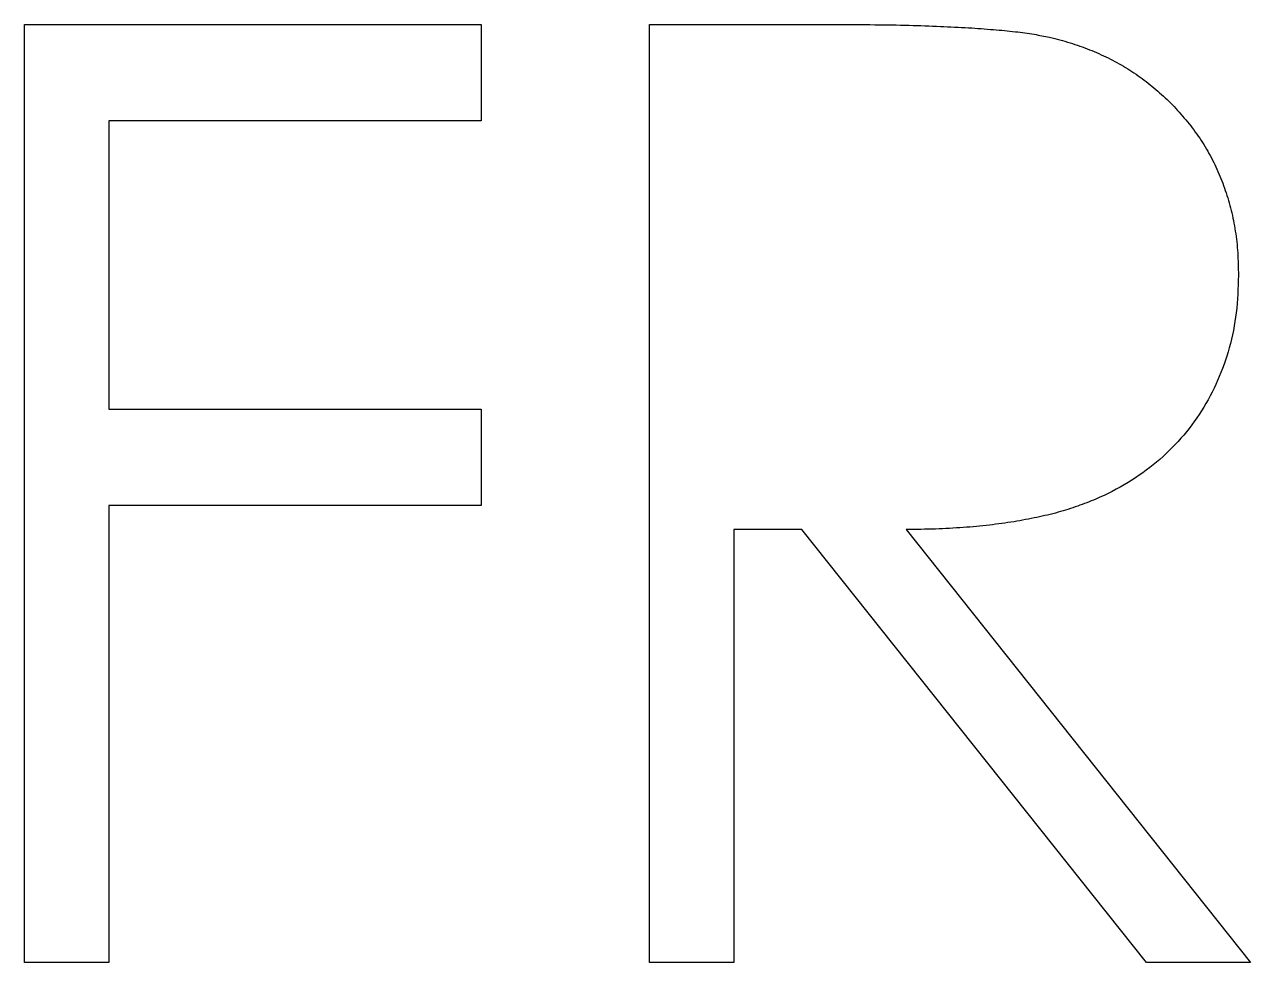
# Model space of a CAD drawing. Header units: millimetres. Extents: x -216 to 166, y 2 to 391.
# Drawn here: x -53.85 to -34.23, y 375.61 to 390.61 of the extents above; entities that cross this region are included whole.
import ezdxf

# ---------------------------------------------------------------- set-up
doc = ezdxf.new("R2010")
doc.units = ezdxf.units.MM

msp = doc.modelspace()

# ---------------------------------------------------------------- linework, layer by layer
at = {"color": 7, "linetype": 'Continuous', "lineweight": 25}
for p, q in [((-53.846, 375.608), (-53.846, 390.608)), ((-53.846, 390.608), (-46.538, 390.608)), ((-46.538, 390.608), (-46.538, 389.07)), ((-43.846, 375.608), (-43.846, 390.608)), ((-43.846, 390.608), (-40.844, 390.608)), ((-46.538, 389.07), (-52.499, 389.07)), ((-52.499, 389.07), (-52.499, 384.455)), ((-52.499, 384.455), (-46.538, 384.455)), ((-46.538, 384.455), (-46.538, 382.916)), ((-46.538, 382.916), (-52.499, 382.916)), ((-52.499, 382.916), (-52.499, 375.608)), ((-41.406, 382.532), (-42.499, 382.532)), ((-42.499, 382.532), (-42.499, 375.608)), ((-35.895, 375.608), (-41.406, 382.532)), ((-39.741, 382.532), (-34.23, 375.608)), ((-52.499, 375.608), (-53.846, 375.608)), ((-42.499, 375.608), (-43.846, 375.608)), ((-34.23, 375.608), (-35.895, 375.608))]:
    msp.add_line(p, q, dxfattribs=at)
for points, knots in [([(-40.844, 390.608), (-40.643, 390.608), (-40.259, 390.607), (-39.708, 390.599), (-39.207, 390.579), (-38.757, 390.561), (-38.358, 390.529), (-38.007, 390.498), (-37.708, 390.458), (-37.527, 390.421), (-37.445, 390.404)], [0, 0, 0, 0, 0.176258, 0.338434, 0.484822, 0.617158, 0.734698, 0.837385, 0.926372, 1, 1, 1, 1]), ([(-37.445, 390.404), (-37.336, 390.377), (-37.118, 390.323), (-36.806, 390.21), (-36.508, 390.079), (-36.226, 389.925), (-35.961, 389.746), (-35.711, 389.547), (-35.475, 389.328), (-35.262, 389.084), (-35.06, 388.827), (-34.891, 388.55), (-34.745, 388.26), (-34.628, 387.954), (-34.534, 387.636), (-34.468, 387.302), (-34.429, 386.955), (-34.425, 386.717), (-34.423, 386.597)], [0, 0, 0, 0, 0.064217, 0.127064, 0.188745, 0.249132, 0.309453, 0.369827, 0.43065, 0.492352, 0.554072, 0.61569, 0.676798, 0.738439, 0.801317, 0.865185, 0.931641, 1, 1, 1, 1]), ([(-34.423, 386.597), (-34.429, 386.397), (-34.441, 386.007), (-34.556, 385.441), (-34.743, 384.913), (-35.002, 384.424), (-35.331, 383.983), (-35.727, 383.596), (-36.189, 383.271), (-36.619, 383.047), (-37, 382.903), (-37.313, 382.801), (-37.654, 382.723), (-38.021, 382.653), (-38.414, 382.6), (-38.833, 382.561), (-39.278, 382.537), (-39.584, 382.533), (-39.741, 382.532)], [0, 0, 0, 0, 0.07878, 0.153721, 0.226714, 0.299191, 0.37119, 0.443006, 0.516689, 0.593217, 0.633873, 0.676989, 0.7229, 0.771959, 0.824211, 0.879379, 0.937948, 1, 1, 1, 1])]:
    msp.add_open_spline(points, degree=3, knots=knots, dxfattribs=at)

doc.saveas('drawing.dxf')
